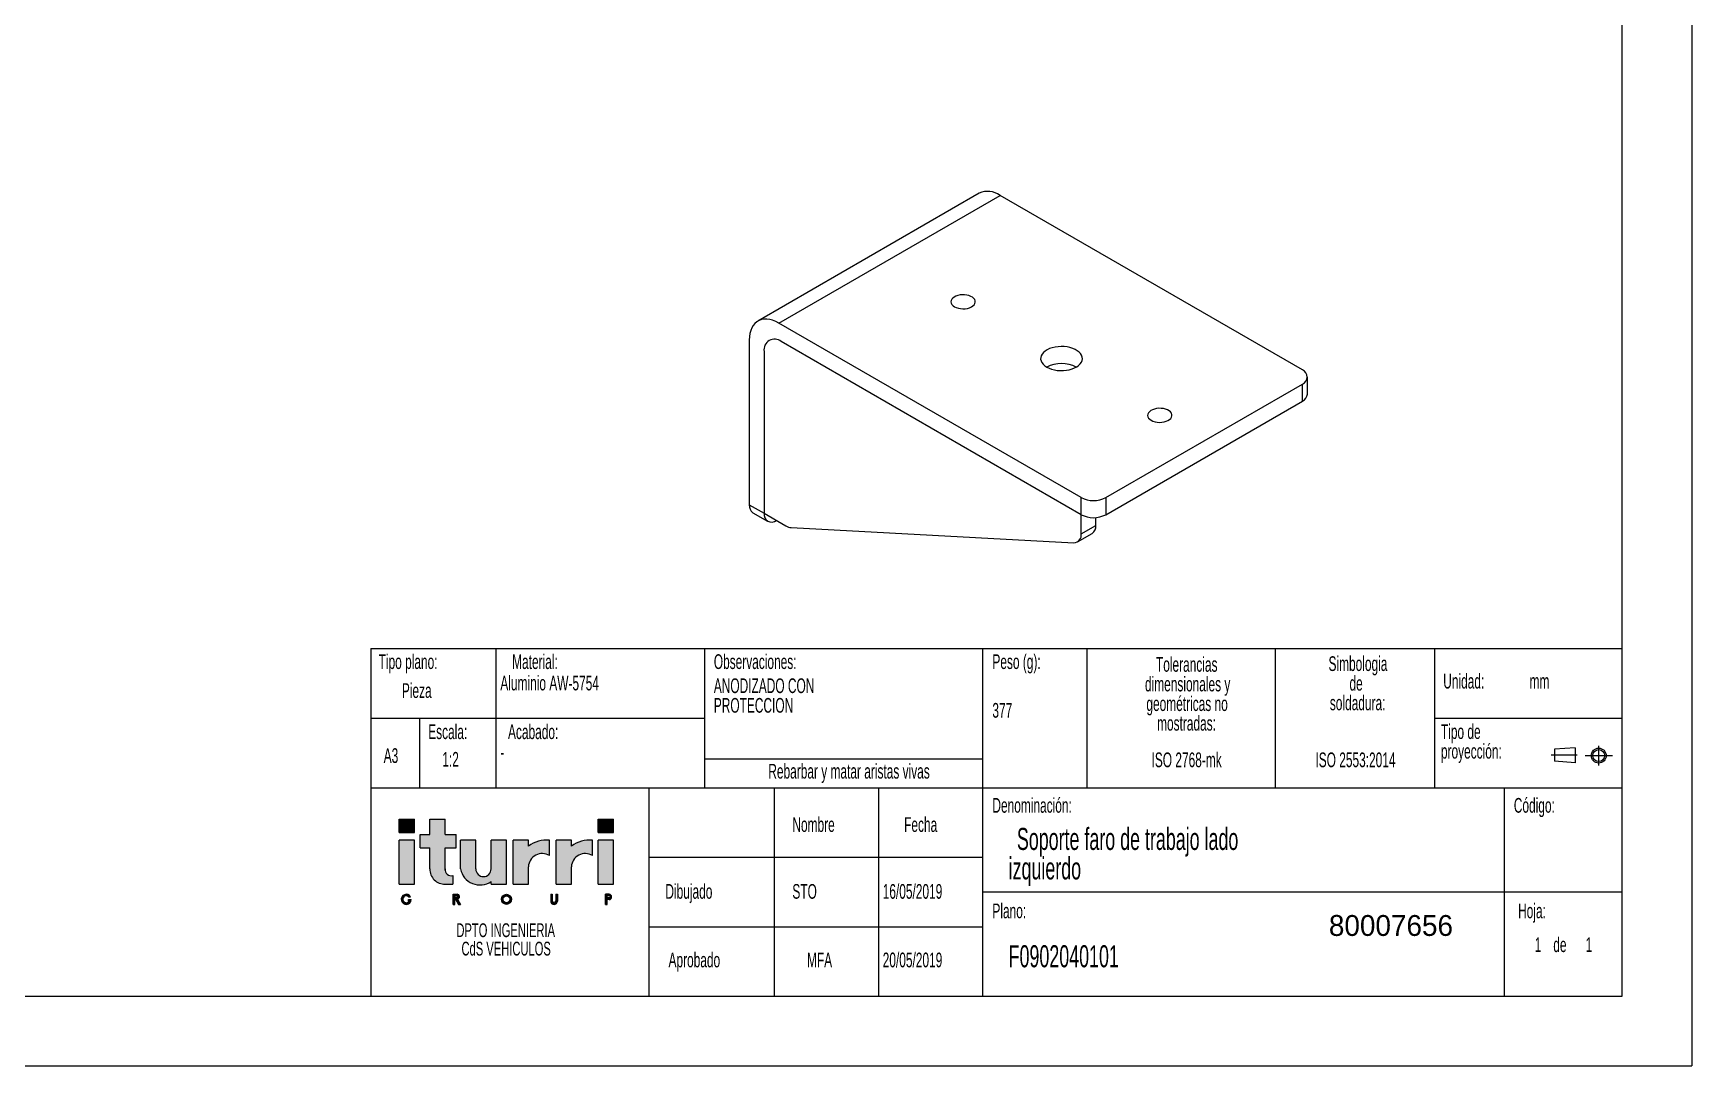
# Model space of a CAD drawing. Extents: x 0 to 5652, y 0 to 1625.
# Drawn here: x 362.9 to 840, y 0 to 297 of the extents above; entities that cross this region are included whole.
import ezdxf

# ---------------------------------------------------------------- set-up
doc = ezdxf.new("R2010")
doc.units = 0
doc.header["$LTSCALE"] = 2
doc.linetypes.add('CENTERX2', pattern=[20.319999999999997, 12.7, -2.54, 2.54, -2.54])
doc.layers.get('0').update_dxf_attribs({"linetype": 'CONTINUOUS'})
doc.layers.add('SLD-0', color=255, linetype='CONTINUOUS')
doc.styles.add('SLDTEXTSTYLE0', font='TXT', dxfattribs={"width": 0.605})

# ---------------------------------------------------------------- blocks, each defined once
blk = doc.blocks.new('BLOQUE3')
at = {"color": 7, "linetype": 'CENTERX2'}
for p, q in [((795.8488141647274, 260.1115655496413), (789.5982678401784, 260.1115655496413)), ((797.7607562216459, 260.0408451931419), (804.3168376271742, 260.0408451931419)), ((801.03879692441, 257.6924235202746), (801.03879692441, 262.3892668660091))]:
    blk.add_line(p, q, dxfattribs=at)
at = {"color": 7, "linetype": 'Continuous'}
for p, q in [((795.3686373058896, 261.8948074606496), (790.4649402297167, 261.538159078448)), ((790.4649402297167, 261.538159078448), (790.4649402297167, 258.6849720208347)), ((795.3686373058896, 258.3283236386331), (790.4649402297167, 258.6849720208347)), ((795.3686373058896, 261.8948074606496), (795.3686373058896, 258.3283236386331))]:
    blk.add_line(p, q, dxfattribs=at)
for radius in [1.783241911008118, 1.426593528806482]:
    blk.add_circle((801.03879692441, 260.0408451931419), radius, dxfattribs=at)
blk = doc.blocks.new('SW_NOTE_0')
at = {"color": 0, "linetype": 'Continuous', "char_height": 2.645833333333333, "attachment_point": 2, "style": 'SLDTEXTSTYLE0'}
for s, insert in [('DPTO INGENIERIA', (15.66829427083333, 3.410658394813325)), ('CdS VEHICULOS', (15.75863047689199, -0.1171193403305751))]:
    blk.add_mtext(s, dxfattribs=dict(at, insert=insert))
blk = doc.blocks.new('BLOQUE1')
at = {"linetype": 'Continuous'}
for points in [[(0, 25.28957398572557), (2.940058974944981, 25.28957398572557), (2.940058974944981, 27.86212558880153), (0, 27.86212558880153)], [(38.19514983016062, 25.28957398572557), (41.13520880509188, 25.28957398572557), (41.13520880509188, 27.86212558880153), (38.19514983016062, 27.86212558880153)], [(0, 23.8195444982568), (0, 15.36687494530173), (2.940058974959081, 15.36687494530173), (2.940058974959081, 23.8195444982568)], [(38.19514983016062, 23.8195444982568), (38.19514983016062, 15.36687494530173), (41.13520880510572, 15.36687494530173), (41.13520880510572, 23.8195444982568)]]:
    blk.add_hatch(color=7, dxfattribs=at).paths.add_polyline_path(points, flags=0)
h = blk.add_hatch(color=7, dxfattribs=at)
edge = h.paths.add_edge_path(flags=0)
edge.add_line((5.88011794987849, 22.34951501078989), (5.88011794987849, 18.30693392024513))
edge.add_arc((8.820176924819659, 18.30693392024275), 2.940058974941188, 179.9999999999535, 270.0000000000304)
edge.add_line((8.820176924821176, 15.36687494530154), (10.29020641226637, 15.36687494530154))
edge.add_line((10.29020641226637, 15.36687494530154), (10.29020641226623, 17.03667294140171))
edge.add_arc((10.0002175125713, 18.18681658504378), 1.186138256257055, 185.8121672813475, 284.1511960427798, ccw=False)
edge.add_arc((10.0002175125713, 18.18681658504378), 1.186138256257055, 174.187832717465, 185.8121672813475, ccw=False)
edge.add_line((8.820176924823508, 18.30693392028055), (8.820176924823508, 22.34951501078989))
edge.add_line((8.820176924823508, 22.34951501078989), (10.90764739020045, 22.34951501078989))
edge.add_line((10.90764739020045, 22.34951501078989), (10.90764739020045, 24.92206661386571))
edge.add_line((10.90764739020045, 24.92206661386571), (8.820176924823508, 24.92206661386571))
edge.add_line((8.820176924823508, 24.92206661386571), (8.820176924823508, 27.86212558880386))
edge.add_line((8.820176924823508, 27.86212558880386), (5.88011794987849, 27.86212558880386))
edge.add_line((5.88011794987849, 27.86212558880386), (5.88011794987849, 24.92206661386571))
edge.add_line((5.88011794987849, 24.92206661386571), (4.042581090557107, 24.92206661386571))
edge.add_line((4.042581090557107, 24.92206661386571), (4.042581090557107, 22.34951501078989))
edge.add_line((4.042581090557107, 22.34951501078989), (5.88011794987849, 22.34951501078989))
h = blk.add_hatch(color=7, dxfattribs=at)
edge = h.paths.add_edge_path(flags=0)
edge.add_line((11.76023589975209, 23.8195444982568), (11.76023589975209, 18.3069339202428))
edge.add_arc((15.48887422936751, 19.03670226651828), 3.799382269830552, 191.0739343382657, 304.490591546001)
edge.add_line((17.64035384965097, 15.90517850390565), (17.64035384965097, 15.36687494529242))
edge.add_line((17.64035384965097, 15.36687494529242), (20.5804128245971, 15.36687494529242))
edge.add_line((20.5804128245971, 15.36687494529242), (20.5804128245971, 23.8195444982568))
edge.add_line((20.5804128245971, 23.8195444982568), (17.64035384965597, 23.8195444982568))
edge.add_line((17.64035384965597, 23.8195444982568), (17.64035384965597, 18.3069339202428))
edge.add_arc((16.17032436218346, 18.3069339202428), 1.470029487472509, 180, 360, ccw=False)
edge.add_line((14.70029487471095, 18.3069339202428), (14.70029487471095, 23.8195444982568))
edge.add_line((14.70029487471095, 23.8195444982568), (11.76023589975209, 23.8195444982568))
h = blk.add_hatch(color=7, dxfattribs=at)
edge = h.paths.add_edge_path(flags=0)
edge.add_arc((27.45599752880882, 18.57364191301073), 2.680297328693548, 59.34960505052129, 176.8199676444252, ccw=False)
edge.add_line((28.82240852664108, 20.87948552332015), (28.82240852664108, 23.81954449825816))
edge.add_arc((28.33155716897795, 17.71985960085562), 6.119402822410082, 85.39923131649584, 125.479007213571)
edge.add_line((24.77982743608694, 22.70306206587936), (24.77982743608694, 23.8195444982568))
edge.add_line((24.77982743608694, 23.8195444982568), (21.83976846115672, 23.8195444982568))
edge.add_line((21.83976846115672, 23.8195444982568), (21.83976846115672, 15.36687494530173))
edge.add_line((21.83976846115672, 15.36687494530173), (24.77982743610167, 15.36687494530173))
edge.add_line((24.77982743610167, 15.36687494530173), (24.77982743610167, 18.72232750444986))
h = blk.add_hatch(color=7, dxfattribs=at)
edge = h.paths.add_edge_path(flags=0)
edge.add_arc((35.69799323085002, 18.57364191301073), 2.680297328693599, 59.34960505051532, 176.8199676444252, ccw=False)
edge.add_line((37.06440422868258, 20.87948552332009), (37.06440422868296, 23.81954449825765))
edge.add_arc((36.5735528710196, 17.71985960085507), 6.11940282241015, 85.39923131649377, 125.4790072135722)
edge.add_line((33.02182313812844, 22.70306206587879), (33.02182313812822, 23.8195444982568))
edge.add_line((33.02182313812822, 23.8195444982568), (30.08176416319815, 23.8195444982568))
edge.add_line((30.08176416319815, 23.8195444982568), (30.08176416319815, 15.36687494530173))
edge.add_line((30.08176416319815, 15.36687494530173), (33.02182313814287, 15.36687494530173))
edge.add_line((33.02182313814287, 15.36687494530173), (33.02182313814287, 18.72232750444986))
h = blk.add_hatch(color=7, dxfattribs=at)
edge = h.paths.add_edge_path(flags=0)
edge.add_line((1.796086083265869, 12.97678162934524), (2.19365498224285, 12.97678162934524))
edge.add_arc((1.365502923927305, 12.48177563289832), 0.9648143698197358, 30.86775549419069, 356.7364169736078)
edge.add_line((2.328752560142644, 12.42684925907259), (1.767139190691269, 12.42684925907259))
edge.add_line((1.767139190691269, 12.42684925907259), (1.767139190691306, 12.11810866079295))
edge.add_line((1.767139190691306, 12.11810866079295), (1.911560729497497, 12.11810866079295))
edge.add_arc((1.365502923927305, 12.48177563289832), 0.6560737714803143, 48.98147859615631, 326.33693188446534, ccw=False)
h = blk.add_hatch(color=7, dxfattribs=at)
edge = h.paths.add_edge_path(flags=0)
edge.add_line((11.73452064607761, 11.51696126307214), (11.17133335612238, 12.51943107923816))
edge.add_arc((11.10261854392032, 12.98046420005802), 0.4661258026636733, 278.4772606009694, 450.0000000000008)
edge.add_line((11.10261854392032, 13.4465900027217), (10.38955076909624, 13.4465900027217))
edge.add_line((10.38955076909624, 13.4465900027217), (10.38955076909624, 11.51696126307237))
edge.add_line((10.38955076909624, 11.51696126307237), (10.69829136744619, 11.51696126307237))
edge.add_line((10.69829136744619, 11.51696126307237), (10.69829136744619, 12.51433839739458))
edge.add_line((10.69829136744619, 12.51433839739458), (10.82006761719952, 12.51433839739458))
edge.add_line((10.82006761719952, 12.51433839739458), (11.38039383974868, 11.51696126307214))
edge.add_line((11.38039383974868, 11.51696126307214), (11.73452064607761, 11.51696126307214))
edge = h.paths.add_edge_path(flags=0)
edge.add_arc((11.10261854392032, 12.98046420005802), 0.1573852043200014, -90.0000000000008, 89.9999999999992, ccw=False)
edge.add_line((11.10261854392032, 12.82307899573802), (10.69829136744619, 12.82307899573802))
edge.add_line((10.69829136744619, 12.82307899573802), (10.69829136744619, 13.13784940437801))
edge.add_line((10.69829136744619, 13.13784940437801), (11.10261854392032, 13.13784940437802))
h = blk.add_hatch(color=7, dxfattribs=at)
edge = h.paths.add_edge_path(flags=0)
edge.add_arc((20.57301755072564, 12.48177563289832), 0.9648143698239112, 0, 360)
edge = h.paths.add_edge_path(flags=0)
edge.add_arc((20.57301755072564, 12.48177563289832), 0.6560737714802478, 0, 360)
h = blk.add_hatch(color=7, dxfattribs=at)
edge = h.paths.add_edge_path(flags=0)
edge.add_line((29.05572058823439, 13.4465900027217), (29.05572058823439, 12.1601708429554))
edge.add_arc((29.69893016811934, 12.1601708429554), 0.6432095798849883, 180, 360.0000000000008)
edge.add_line((30.34213974800437, 12.1601708429554), (30.34213974800437, 13.4465900027217))
edge.add_line((30.34213974800437, 13.4465900027217), (30.03339914966152, 13.4465900027217))
edge.add_line((30.03339914966152, 13.4465900027217), (30.03339914966152, 12.1601708429554))
edge.add_arc((29.69893016811934, 12.1601708429554), 0.334468981542176, 180, 360, ccw=False)
edge.add_line((29.36446118657717, 12.1601708429554), (29.36446118657717, 13.4465900027217))
edge.add_line((29.36446118657717, 13.4465900027217), (29.05572058823439, 13.4465900027217))
h = blk.add_hatch(color=7, dxfattribs=at)
edge = h.paths.add_edge_path(flags=0)
edge.add_line((39.87473494714607, 12.4361598297014), (40.24550244142314, 12.4361598297014))
edge.add_arc((40.24550244142314, 12.94137491621154), 0.5052150865101496, 270.0000000000008, 450.0000000000008)
edge.add_line((40.24550244142314, 13.4465900027217), (39.56599434879611, 13.4465900027217))
edge.add_line((39.56599434879611, 13.4465900027217), (39.56599434879611, 11.51696126307237))
edge.add_line((39.56599434879611, 11.51696126307237), (39.87473494714607, 11.51696126307237))
edge.add_line((39.87473494714607, 11.51696126307237), (39.87473494714607, 12.4361598297014))
edge = h.paths.add_edge_path(flags=0)
edge.add_arc((40.24550244142314, 12.94137491621154), 0.1964744881670921, -90.0000000000008, 89.9999999999992, ccw=False)
edge.add_line((40.24550244142314, 12.74490042804445), (39.87473494714607, 12.74490042804445))
edge.add_line((39.87473494714607, 12.74490042804445), (39.87473494714607, 13.13784940437863))
edge.add_line((39.87473494714607, 13.13784940437863), (40.24550244142314, 13.13784940437863))
at = {"layer": 'SLD-0'}
for p, q in [((0, 27.86212558880152), (2.940058974944981, 27.86212558880152)), ((0, 25.28957398572557), (0, 27.86212558880152)), ((2.940058974944981, 25.28957398572557), (2.940058974944981, 27.86212558880152)), ((5.880117949878471, 24.9220666138657), (5.880117949878471, 27.86212558880386)), ((5.880117949878471, 27.86212558880386), (8.820176924823508, 27.86212558880386)), ((8.820176924823508, 24.9220666138657), (8.820176924823508, 27.86212558880386)), ((38.19514983016064, 27.86212558880152), (41.13520880509186, 27.86212558880152)), ((38.19514983016064, 25.28957398572557), (38.19514983016064, 27.86212558880152)), ((41.13520880509186, 25.28957398572557), (41.13520880509186, 27.86212558880152)), ((0, 25.28957398572557), (2.940058974944981, 25.28957398572557)), ((0, 15.36687494530173), (0, 23.8195444982568)), ((2.940058974959081, 23.8195444982568), (0, 23.8195444982568)), ((2.940058974959081, 15.36687494530173), (2.940058974959081, 23.8195444982568)), ((4.042581090557107, 24.9220666138657), (5.880117949878471, 24.9220666138657)), ((4.042581090557107, 22.34951501078988), (4.042581090557107, 24.9220666138657)), ((4.042581090557107, 22.34951501078988), (5.880117949878471, 22.34951501078988)), ((5.880117949878471, 18.30693392024513), (5.880117949878471, 22.34951501078988)), ((8.820176924823508, 24.9220666138657), (10.90764739020045, 24.9220666138657)), ((8.820176924823508, 22.34951501078988), (10.90764739020045, 22.34951501078988)), ((8.820176924823508, 18.0666992498317), (8.820176924823508, 22.34951501078988)), ((10.90764739020045, 22.34951501078988), (10.90764739020045, 24.9220666138657)), ((11.76023589975211, 18.30693392024279), (11.76023589975211, 23.8195444982568)), ((14.70029487471097, 23.8195444982568), (11.76023589975211, 23.8195444982568)), ((14.70029487471097, 18.30693392024279), (14.70029487471097, 23.8195444982568)), ((20.58041282459711, 23.8195444982568), (17.64035384965596, 23.8195444982568)), ((17.64035384965596, 18.30693392024279), (17.64035384965596, 23.8195444982568)), ((20.58041282459711, 15.36687494529242), (20.58041282459711, 23.8195444982568)), ((21.83976846115671, 15.36687494530173), (21.83976846115671, 23.8195444982568)), ((24.77982743608698, 23.8195444982568), (21.83976846115671, 23.8195444982568)), ((24.77982743608698, 22.70306206587935), (24.77982743608698, 23.8195444982568)), ((28.82240852664108, 20.87948552332014), (28.82240852664108, 23.81954449825815)), ((30.08176416319813, 15.36687494530173), (30.08176416319813, 23.8195444982568)), ((33.02182313812773, 23.8195444982568), (30.08176416319813, 23.8195444982568)), ((33.02182313812773, 22.7030620658788), (33.02182313812773, 23.8195444982568)), ((37.06440422868257, 20.87948552332008), (37.06440422868293, 23.81954449825765)), ((38.19514983016064, 25.28957398572557), (41.13520880509186, 25.28957398572557)), ((38.19514983016064, 15.36687494530173), (38.19514983016064, 23.8195444982568)), ((41.13520880510574, 23.8195444982568), (38.19514983016064, 23.8195444982568)), ((41.13520880510574, 15.36687494530173), (41.13520880510574, 23.8195444982568)), ((17.64035384965097, 15.36687494529242), (17.64035384965097, 15.90517850390565)), ((24.77982743610169, 15.36687494530173), (24.77982743610169, 18.72232750444985)), ((33.02182313814289, 15.36687494530173), (33.02182313814289, 18.72232750444985)), ((1.796086083265869, 12.97678162934524), (2.193654982242832, 12.97678162934524)), ((10.38955076909626, 11.51696126307236), (10.38955076909626, 13.44659000272169)), ((10.38955076909626, 13.44659000272169), (11.10261854392031, 13.44659000272169)), ((10.69829136744621, 12.82307899573802), (10.69829136744621, 13.13784940437801)), ((10.69829136744621, 13.13784940437801), (11.10261854392031, 13.13784940437802)), ((10.69829136744621, 12.82307899573802), (11.10261854392031, 12.82307899573802)), ((29.05572058823436, 13.44659000272169), (29.05572058823436, 12.1601708429554)), ((29.05572058823436, 13.44659000272169), (29.36446118657721, 13.44659000272169)), ((29.36446118657721, 13.44659000272169), (29.36446118657721, 12.1601708429554)), ((30.03339914966152, 13.44659000272169), (30.03339914966152, 12.1601708429554)), ((30.03339914966152, 13.44659000272169), (30.34213974800437, 13.44659000272169)), ((30.34213974800437, 13.44659000272169), (30.34213974800437, 12.1601708429554)), ((40.24550244142316, 13.44659000272169), (39.5659943487961, 13.44659000272169)), ((39.5659943487961, 11.51696126307236), (39.5659943487961, 13.44659000272169)), ((39.5659943487961, 11.51696126307236), (39.5659943487961, 13.44659000272169)), ((39.87473494714605, 12.74490042804445), (39.87473494714605, 13.13784940437863)), ((40.24550244142316, 13.13784940437863), (39.87473494714605, 13.13784940437863)), ((40.24550244142316, 12.74490042804445), (39.87473494714605, 12.74490042804445)), ((1.767139190691272, 12.42684925907258), (2.328752560142644, 12.42684925907259)), ((1.767139190691302, 12.11810866079295), (1.767139190691272, 12.42684925907258)), ((1.767139190691302, 12.11810866079295), (1.91156072949748, 12.11810866079295)), ((10.38955076909626, 11.51696126307236), (10.69829136744621, 11.51696126307236)), ((10.69829136744621, 12.51433839739457), (10.8200676171995, 12.51433839739457)), ((10.69829136744621, 11.51696126307236), (10.69829136744621, 12.51433839739457)), ((10.8200676171995, 12.51433839739457), (11.3803938397487, 11.51696126307214)), ((11.17133335612236, 12.51943107923817), (11.73452064607761, 11.51696126307214)), ((11.3803938397487, 11.51696126307214), (11.73452064607761, 11.51696126307214)), ((39.5659943487961, 11.51696126307236), (39.87473494714605, 11.51696126307236)), ((40.24550244142316, 12.43615982970139), (39.87473494714605, 12.43615982970139)), ((39.87473494714605, 11.51696126307236), (39.87473494714605, 12.43615982970139))]:
    blk.add_line(p, q, dxfattribs=at)
at = {"layer": 'SLD-0', "linetype": 'Continuous'}
for p, q in [((10.29020641226624, 17.03667294140171), (10.29020641226636, 15.36687494530153)), ((0, 15.36687494530173), (2.940058974959081, 15.36687494530173)), ((8.820176924821176, 15.36687494530153), (10.29020641226636, 15.36687494530153)), ((17.64035384965097, 15.36687494529242), (20.58041282459711, 15.36687494529242)), ((21.83976846115671, 15.36687494530173), (24.77982743610169, 15.36687494530173)), ((30.08176416319813, 15.36687494530173), (33.02182313814289, 15.36687494530173)), ((38.19514983016064, 15.36687494530173), (41.13520880510574, 15.36687494530173))]:
    blk.add_line(p, q, dxfattribs=at)
at = {"layer": 'SLD-0'}
for radius in [0.9648143698238734, 0.6560737714802478]:
    blk.add_circle((20.57301755072566, 12.48177563289832), radius, dxfattribs=at)
at = {"layer": 'SLD-0', "linetype": 'Continuous'}
for centre, radius, start, end in [((28.33155716897795, 17.71985960085562), 6.119402822410078, 85.39923131649584, 125.4790072135708), ((36.57355287101885, 17.7198596008551), 6.119402822410168, 85.39923131648699, 125.479007213572), ((27.45599752880884, 18.57364191301073), 2.680297328693557, 59.34960505052258, 176.8199676444261), ((35.69799323085005, 18.57364191301073), 2.680297328693624, 59.34960505051679, 176.8199676444261)]:
    blk.add_arc(centre, radius, start, end, dxfattribs=at)
at = {"layer": 'SLD-0'}
for centre, radius, start, end in [((8.820176924819679, 18.30693392024274), 2.940058974941207, 179.9999999999535, 270.00000000003), ((10.00021751257131, 18.18681658504378), 1.186138256257052, 174.1878327193011, 284.1511960427807), ((15.4888742293675, 19.03670226651828), 3.799382269830542, 191.0739343382659, 304.490591546001), ((16.17032436218346, 18.30693392024279), 1.470029487472491, 180, 0), ((1.365502923927286, 12.48177563289832), 0.9648143698197501, 30.86775549419077, 356.736416973608), ((1.365502923927286, 12.48177563289832), 0.656073771480328, 48.98147859615595, 326.3369318844665), ((11.10261854392031, 12.98046420005802), 0.466125802663674, 278.4772606009695, 90), ((11.10261854392031, 12.98046420005802), 0.1573852043200024, 270.0000000000008, 90), ((40.24550244142316, 12.94137491621154), 0.5052150865101499, 270.0000000000008, 90), ((40.24550244142316, 12.94137491621154), 0.1964744881670928, 270.0000000000008, 90), ((29.69893016811936, 12.1601708429554), 0.6432095798850064, 180, 0), ((29.69893016811936, 12.1601708429554), 0.3344689815421589, 180, 0)]:
    blk.add_arc(centre, radius, start, end, dxfattribs=at)
at = {"color": 7, "linetype": 'Continuous'}
blk.add_blockref('SW_NOTE_0', (4.764245438389825, 4.471586815527541), dxfattribs=at)
blk = doc.blocks.new('SW_NOTE_1')
at = {"layer": 'SLD-0', "color": 0, "char_height": 4.233333333333333, "attachment_point": 2, "style": 'SLDTEXTSTYLE0'}
for s, insert in [('Tolerancias', (14.8166666666667, 5.457053431701317)), ('dimensionales y', (15.08663719991843, -0.1873909445289229)), ('geométricas no', (14.92543903092547, -5.831835320759163)), ('mostradas:', (14.75738008966043, -11.4762796969894))]:
    blk.add_mtext(s, dxfattribs=dict(at, insert=insert))
blk = doc.blocks.new('SW_NOTE_2')
at = {"layer": 'SLD-0', "color": 0, "char_height": 4.233333333333333, "attachment_point": 1, "style": 'SLDTEXTSTYLE0'}
for s, insert in [('Tipo de', (0, 5.457053431701317)), ('proyección:', (0, -0.1873909445289229))]:
    blk.add_mtext(s, dxfattribs=dict(at, insert=insert))
blk = doc.blocks.new('SW_NOTE_3')
at = {"layer": 'SLD-0', "color": 0, "char_height": 4.233333333333333, "attachment_point": 2, "style": 'SLDTEXTSTYLE0'}
for s, insert in [('Simbologia', (14.2213541666667, 5.457053431701317)), ('de', (13.68483741879467, -0.1873909445289229)), ('soldadura:', (14.12825998117528, -5.831835320759163))]:
    blk.add_mtext(s, dxfattribs=dict(at, insert=insert))
blk = doc.blocks.new('SW_NOTE_5')
at = {"layer": 'SLD-0', "color": 0, "char_height": 4.233333333333333, "attachment_point": 1, "style": 'SLDTEXTSTYLE0'}
for s, insert in [('ANODIZADO CON', (0, 5.457053431701317)), ('PROTECCION', (0, -0.1873909445289229))]:
    blk.add_mtext(s, dxfattribs=dict(at, insert=insert))
blk = doc.blocks.new('SW_NOTE_6')
at = {"layer": 'SLD-0', "color": 0, "char_height": 6.349999999999999, "attachment_point": 1, "style": 'SLDTEXTSTYLE0'}
for s, insert in [('Soporte faro de trabajo lado', (2.381250000000001, 8.185580147551983)), ('izquierdo', (0, -0.2810864167933844))]:
    blk.add_mtext(s, dxfattribs=dict(at, insert=insert))
blk = doc.blocks.new('SW_NOTE_7')
at = {"layer": 'SLD-0', "color": 0, "char_height": 4.233333333333333, "attachment_point": 2, "style": 'SLDTEXTSTYLE0'}
for s, insert in [('Tolerancias', (14.8166666666667, 5.457053431701317)), ('dimensionales y', (15.08663719991843, -0.1873909445289229)), ('geométricas no', (14.92543903092547, -5.831835320759163)), ('mostradas:', (14.75738008966043, -11.4762796969894))]:
    blk.add_mtext(s, dxfattribs=dict(at, insert=insert))
blk = doc.blocks.new('SW_NOTE_8')
at = {"layer": 'SLD-0', "color": 0, "char_height": 4.233333333333333, "attachment_point": 1, "style": 'SLDTEXTSTYLE0'}
for s, insert in [('Tipo de', (0, 5.457053431701317)), ('proyección:', (0, -0.1873909445289229))]:
    blk.add_mtext(s, dxfattribs=dict(at, insert=insert))
blk = doc.blocks.new('SW_NOTE_9')
at = {"layer": 'SLD-0', "color": 0, "char_height": 4.233333333333333, "attachment_point": 2, "style": 'SLDTEXTSTYLE0'}
for s, insert in [('Simbologia', (14.2213541666667, 5.457053431701317)), ('de', (13.68483741879467, -0.1873909445289229)), ('soldadura:', (14.12825998117528, -5.831835320759163))]:
    blk.add_mtext(s, dxfattribs=dict(at, insert=insert))
blk = doc.blocks.new('SW_NOTE_11')
at = {"layer": 'SLD-0', "color": 0, "char_height": 4.233333333333333, "attachment_point": 1, "style": 'SLDTEXTSTYLE0'}
for s, insert in [('ANODIZADO CON', (0, 5.457053431701317)), ('PROTECCION', (0, -0.1873909445289229))]:
    blk.add_mtext(s, dxfattribs=dict(at, insert=insert))
blk = doc.blocks.new('SW_NOTE_12')
at = {"layer": 'SLD-0', "color": 0, "char_height": 6.349999999999999, "attachment_point": 1, "style": 'SLDTEXTSTYLE0'}
for s, insert in [('Soporte faro de trabajo lado', (2.381250000000001, 8.185580147551983)), ('izquierdo', (0, -0.2810864167933844))]:
    blk.add_mtext(s, dxfattribs=dict(at, insert=insert))

msp = doc.modelspace()

# ---------------------------------------------------------------- linework, layer by layer
at = {"color": 7, "linetype": 'Continuous'}
for p, q in [((840, 594), (840, 0)), ((820.0000000000001, 20.00000000000002), (820.0000000000001, 574)), ((635.0041116295623, 250.9550908297999), (571.3644987939618, 214.2167243379266)), ((577.3640113064372, 213.6226276485467), (641.0036241420374, 250.36099414042)), ((727.9777619474421, 200.1518931161251), (641.0036241420374, 250.36099414042)), ((664.3381491118417, 163.4135266242518), (577.3640113064372, 213.6226276485467)), ((568.8787298584417, 208.7225850133353), (568.8787298584417, 161.3632170053227)), ((573.1213705824393, 205.4568181899247), (573.1213705824393, 158.913992648565)), ((664.3381491118417, 158.5142779080369), (578.0711182035276, 208.3151748095106)), ((671.4092154485676, 163.413529665609), (727.9777586547194, 196.0698545491005)), ((727.9777586547194, 191.1706058328857), (727.9777586547194, 196.0698545491005)), ((729.4422210412206, 193.2116281577552), (729.4422210412206, 198.11087687397)), ((671.4092154485676, 158.5142809493941), (727.9777586547194, 191.1706058328857)), ((664.3381491118417, 158.5142779080369), (664.3381491118417, 163.4135266242518)), ((671.4092154485676, 163.413529665609), (671.4092154485676, 158.5142809493941)), ((568.8787298584417, 161.3632170053227), (573.1213705824393, 158.913992648565)), ((569.9144675871726, 159.0739934352957), (574.1571083111704, 156.624769078538)), ((573.1213705824393, 158.913992648565), (579.4277811346112, 155.2733793294296)), ((664.3381491118417, 152.9796076928929), (664.3381491118417, 158.5142779080369)), ((668.5807931285622, 155.4288339504988), (668.5807931285622, 157.6978757486093)), ((576.6569063849804, 156.8723100548372), (576.6574806357913, 156.872641562774)), ((580.8887561986703, 154.794854457345), (662.2635863977264, 150.459400226895)), ((663.3024113831109, 150.690383362403), (667.5450553998311, 153.1396096200089)), ((664.3381491118417, 152.9796076928929), (668.5807931285622, 155.4288339504988)), ((460.0000000000001, 120), (819.9999999999999, 120)), ((460.0000000000001, 120), (460.0000000000001, 20.00000000000002)), ((40.00000000000004, 20.00000000000002), (820.0000000000001, 20.00000000000002)), ((15.06123674335147, 1.561251128379126e-14), (840, 0))]:
    msp.add_line(p, q, dxfattribs=at)
at = {"color": 7, "linetype": 'Continuous', "flags": 128}
for points in [[(627.9221472044098, 218.3169754411603), (628.4352455723596, 218.0724092624657), (629.0192454762167, 217.8883174307049), (629.6530445157674, 217.771358997508), (630.31373061049, 217.7257553666943), (630.9774275707032, 217.7531579952336), (631.6201459370702, 217.852576921351), (632.2186601618832, 218.0204157401358), (632.7513331067881, 218.2506130266513), (633.1989168329056, 218.5348461068689), (633.5452322187635, 218.8628412761044), (633.7777642845323, 219.2227448445984), (633.8881047339338, 219.6015489275271), (633.8722680556058, 219.9855628553712), (633.7308311345373, 220.3609073944638), (633.4688990077543, 220.7140150502529), (633.0959415452813, 221.032125808528), (632.6254378361081, 221.3037418183245), (632.0743941336084, 221.5190455785407), (631.4627248237039, 221.6702572974116), (630.8125385626165, 221.7519070939796), (630.147334852569, 221.7610494137786), (629.491155836459, 221.6973512281931), (628.8677170191078, 221.563113323959), (628.2995511594007, 221.363189707197), (627.8071916750963, 221.10480512198), (627.4084377071568, 220.7972980556473), (627.1176982094165, 220.4517846688329), (626.945480918045, 220.0807512535976), (626.8980130299095, 219.697607153918), (626.9770093949091, 219.3162011898888), (627.1796092957011, 218.9503167924246), (627.4985002540685, 218.6131808240687), (627.9221472044098, 218.3169754411603)], [(577.3640113064372, 213.6226276485467), (576.4770578798502, 214.0809723664916), (575.5998219360231, 214.4269504785281), (574.7419149320499, 214.6567594313788), (573.9127362736926, 214.7678810736921), (573.1213705824393, 214.759098376586), (572.3764879260099, 214.6305165271318), (571.6862496464915, 214.3835321207705), (571.0582183043778, 214.0208608147001), (570.4992743726881, 213.5464698289774), (570.0155419860746, 212.9655599736148), (569.6123209461012, 212.2844953944405), (569.2940290985998, 211.5107394986935), (569.0641536219558, 210.6527614016343), (568.92521311964, 209.7199726382171), (568.8787298584417, 208.7225850133353)], [(654.4386551867545, 200.9683028824462), (655.1015961378725, 200.6377940314696), (655.8408413240415, 200.3665292984319), (656.6406172872063, 200.1602933447628), (657.4838940663903, 200.0234763696074), (658.3526881281696, 199.9589995965739), (659.2284838351577, 199.9682361984467), (660.0926206701766, 200.0509854456492), (660.9266725578929, 200.2054909543878), (661.7128719674809, 200.428454372759), (662.4344602583018, 200.7151220594301), (663.076053830649, 201.0593869691062), (663.6239786663589, 201.4539148688549), (664.0665653567498, 201.8902903232523), (664.3943703735774, 202.3592174239599), (664.600407876701, 202.8507022711576), (664.6802945938754, 203.3542643478702), (664.6323209435577, 203.8591783078665), (664.4575089868248, 204.3546777465927), (664.1595913539475, 204.8302045924646), (663.7449137798048, 205.2756204811942), (663.222308663338, 205.6814378989382), (662.602923845978, 206.0390011430524), (661.8999565596647, 206.3406916137046), (661.1283847406879, 206.5800829230918), (660.3046588308569, 206.7520671117655), (659.4463408951106, 206.8529808649558), (658.5717094948125, 206.880675463788), (657.6994146104288, 206.8345608849617), (656.8480509046867, 206.7156149248224), (656.0357573275143, 206.5263771166479), (655.2798456969373, 206.2708803001098), (654.5964345483331, 205.9545669839508), (654.0000803495063, 205.5841859398389), (653.503503546173, 205.1676218863632), (653.1172777289532, 204.713758627959), (652.849642606731, 204.2322676805816), (652.7062959065894, 203.7334151455219), (652.6903011775794, 203.2278260042231), (652.8019903261333, 202.726281868025), (653.0389846894881, 202.2394715868722), (653.3962398167126, 201.7777677095587), (653.8661297624045, 201.3510135887221), (654.4386551867545, 200.9683028824462)], [(684.4906910691061, 185.660650177499), (685.0037894370557, 185.4160839988044), (685.5877893409129, 185.2319921670436), (686.2215857462857, 185.1150352545253), (686.8822744751864, 185.069430103033), (687.5459714353996, 185.0968327315723), (688.1886924359444, 185.1962501370111), (688.7872066607574, 185.3640889557959), (689.3198717031283, 185.5942908043472), (689.7674633317798, 185.878519322529), (690.1137734492818, 186.2065175331217), (690.3463028808725, 186.5664226222943), (690.456645964452, 186.9452251845444), (690.440809286124, 187.3292391123885), (690.2993723650555, 187.7045836514811), (690.0374402382726, 188.0576913072702), (689.6644854099776, 188.3758005448667), (689.1939790666263, 188.6474180753418), (688.6429379983047, 188.8627203148794), (688.0312660542221, 189.0139335544289), (687.3810797931347, 189.0955833509969), (686.7158760830872, 189.1047256707959), (686.0596997011553, 189.0410259645318), (685.436258249626, 188.9067895809763), (684.868092389919, 188.7068659642144), (684.3757355397927, 188.4484798583186), (683.976981571853, 188.140972791986), (683.6862394399348, 187.7954609258502), (683.5140247827412, 187.4244259899363), (683.4665568946058, 187.0412818902567), (683.5455506254273, 186.6598774469062), (683.7481531603972, 186.2939915287633), (684.0670441187649, 185.9568555604074), (684.4906910691061, 185.660650177499)]]:
    msp.add_lwpolyline(points, dxfattribs=at)
at = {"color": 7, "linetype": 'Continuous'}
for centre, radius, start, end in [((637.4960908905615, 245.5302333406783), 5.969844170037458, 54.01723665853852, 114.6723035526128), ((576.1527531075468, 205.9223037025524), 3.066913232550473, 51.28084420835481, 188.7298943437224), ((576.1527789091234, 205.9222590225807), 3.066931954216332, 51.28174239933089, 188.7289961527453), ((658.6812911579262, 192.8219448181747), 9.184267437181669, 62.49204345731724, 117.5079360029762), ((727.1814812633379, 198.1108744749208), 2.190849155378092, 291.3125965455895, 68.68731102063816), ((726.9429195480449, 193.4590149291213), 2.511515114116846, 294.3329092573323, 354.347141590623), ((667.8736793614244, 170.1996068820241), 7.651853331751734, 242.4806028943398, 297.5194463929747), ((571.3786355765144, 161.1153592010029), 2.512162831190429, 174.3378082401421, 234.3500472485397), ((575.2875611942941, 158.5830909937115), 2.191318706184115, 171.314786117644, 308.6745175788166), ((667.8736793614198, 165.3003686766252), 7.651862653315215, 242.4806392590541, 297.5194100282606), ((581.1665683558531, 158.1125372409448), 3.329294016345388, 238.5154217131789, 265.2134012674289), ((662.2325361341932, 152.5989239982402), 2.139749071040011, 270.8314580060585, 10.24807232868562), ((666.1027249190932, 155.171095295428), 2.49143558317263, 305.3742952686438, 5.937863538979381)]:
    msp.add_arc(centre, radius, start, end, dxfattribs=at)
at = {"layer": 'SLD-0'}
for p, q in [((496.0000000000001, 120), (496.0000000000001, 80.00000000000001)), ((556.0000000000001, 120), (556.0000000000001, 80.00000000000001)), ((636.0000000000002, 120), (636.0000000000002, 80.00000000000001)), ((666.0000000000002, 120), (666.0000000000002, 80.00000000000001)), ((720.1634208981935, 120), (720.1634208981935, 80.00000000000001)), ((766.0000000000002, 120), (766.0000000000002, 80.00000000000001)), ((460.0000000000001, 100), (496.0000000000001, 100)), ((473.9999999999999, 100), (473.9999999999999, 80.00000000000001)), ((496.0000000000001, 100), (556, 100)), ((766.0000000000002, 100), (819.9999999999999, 100)), ((556.0000000000001, 88.31585651171662), (636.0000000000002, 88.31585651171662)), ((460.0000000000001, 80.00000000000001), (819.9999999999999, 80.00000000000001)), ((540, 80.00000000000001), (540, 20.00000000000002)), ((576.0000000000001, 80.00000000000001), (576.0000000000001, 20.00000000000002)), ((606.0000000000001, 80.00000000000001), (606.0000000000001, 20.00000000000002)), ((636.0000000000002, 80.00000000000001), (636.0000000000002, 20.00000000000002)), ((786.0000000000001, 80.00000000000001), (786.0000000000001, 20.00000000000002)), ((540, 60.00000000000003), (636.0000000000001, 60.00000000000003)), ((636.0000000000002, 50.00000000000001), (786.0000000000001, 50.00000000000001)), ((786.0000000000001, 50.00000000000001), (820.0000000000001, 50.00000000000001)), ((540, 40.00000000000002), (636.0000000000001, 40.00000000000002))]:
    msp.add_line(p, q, dxfattribs=at)

# ---------------------------------------------------------------- block references
at = {"color": 7, "linetype": 'Continuous'}
for name, p, xscale, yscale, zscale in [('BLOQUE3', (-148.021511115469, -222.8151043796166), 1.2, 1.2, 1.2), ('BLOQUE3', (-148.021511115469, -222.8151043796166), 1.2, 1.2, 1.2), ('BLOQUE1', (468.1638445037971, 29.16242547999031), 1.5, 1.5, 1.5), ('BLOQUE1', (468.1638445037971, 29.16242547999031), 1.5, 1.5, 1.5)]:
    msp.add_blockref(name, p, dxfattribs=dict(at, xscale=xscale, yscale=yscale, zscale=zscale))
at = {"layer": 'SLD-0'}
for name, p in [('SW_NOTE_1', (679.8908427878163, 112.1119528060474)), ('SW_NOTE_7', (679.8908427878163, 112.1119528060474)), ('SW_NOTE_3', (729.7462431049447, 112.3310853766173)), ('SW_NOTE_9', (729.7462431049447, 112.3310853766173)), ('SW_NOTE_5', (558.6772302260144, 105.9791780472819)), ('SW_NOTE_11', (558.6772302260144, 105.9791780472819)), ('SW_NOTE_2', (767.8279908915574, 92.78189084103597)), ('SW_NOTE_8', (767.8279908915574, 92.78189084103597)), ('SW_NOTE_6', (643.4779395133909, 60.24908456072939)), ('SW_NOTE_12', (643.4779395133909, 60.24908456072939))]:
    msp.add_blockref(name, p, dxfattribs=at)

# ---------------------------------------------------------------- texts
at = {"insert": (735.6043815432495, 43.36306443831654), "char_height": 6, "attachment_point": 1}
msp.add_mtext_dynamic_manual_height_columns('80007656', width=26.23949540621607, gutter_width=28.22222222222222, heights=[0], dxfattribs=at)
at = {"layer": 'SLD-0', "style": 'SLDTEXTSTYLE0'}
for s, insert, char_height, attachment_point in [('Tipo plano:', (462.2585816411975, 118.361729286205), 4.233333333333333, 1), ('Tipo plano:', (462.2585816411975, 118.361729286205), 4.233333333333333, 1), ('Material:', (500.6593381880391, 118.3617292862049), 4.233333333333333, 1), ('Material:', (500.6593381880391, 118.3617292862049), 4.233333333333333, 1), ('Observaciones:', (558.6772302260144, 118.3617292862049), 4.233333333333333, 1), ('Observaciones:', (558.6772302260144, 118.3617292862049), 4.233333333333333, 1), ('Peso (g):', (638.8061188659777, 118.361729286205), 4.233333333333333, 1), ('Peso (g):', (638.8061188659777, 118.361729286205), 4.233333333333333, 1), ('Pieza', (468.9451894825998, 110.0383913061758), 4.233333333333333, 1), ('Pieza', (468.9451894825998, 110.0383913061758), 4.233333333333333, 1), ('Aluminio AW-5754', (497.2696570676798, 112.2115175836056), 4.233333333333333, 1), ('Aluminio AW-5754', (497.2696570676798, 112.2115175836056), 4.233333333333333, 1), ('Unidad:', (768.4922983812984, 112.7412562998038), 4.233333333333333, 1), ('Unidad:', (768.4922983812984, 112.7412562998038), 4.233333333333333, 1), ('mm', (793.3243556735351, 112.7412562998038), 4.233333333333333, 1), ('mm', (793.3243556735351, 112.7412562998038), 4.233333333333333, 1), ('377', (638.8061188659777, 104.3626176060663), 4.233333333333333, 1), ('377', (638.8061188659777, 104.3626176060663), 4.233333333333333, 1), ('Escala:', (476.5262099355234, 98.2029369408652), 4.233333333333333, 1), ('Escala:', (476.5262099355234, 98.2029369408652), 4.233333333333333, 1), ('Acabado:', (499.4765538616646, 98.20293694086524), 4.233333333333333, 1), ('Acabado:', (499.4765538616646, 98.20293694086524), 4.233333333333333, 1), ('A3', (463.7186978491857, 91.34873547193646), 4.233333333333333, 1), ('A3', (463.7186978491857, 91.34873547193646), 4.233333333333333, 1), ('1:2', (480.580464403197, 90.26948966077127), 4.233333333333333, 1), ('1:2', (480.580464403197, 90.26948966077127), 4.233333333333333, 1), ('-', (497.2696570676797, 92.35145009918656), 4.233333333333333, 1), ('-', (497.2696570676797, 92.35145009918656), 4.233333333333333, 1), ('Rebarbar y matar aristas vivas', (597.5709802260142, 86.84745939035045), 4.233333333333333, 2), ('Rebarbar y matar aristas vivas', (597.5709802260142, 86.84745939035045), 4.233333333333333, 2), ('ISO 2768-mk', (694.6732111090364, 90.12003471892172), 4.233333333333333, 2), ('ISO 2768-mk', (694.6732111090364, 90.12003471892172), 4.233333333333333, 2), ('ISO 2553:2014', (743.2507741929193, 90.12003471892172), 4.233333333333333, 2), ('ISO 2553:2014', (743.2507741929193, 90.12003471892172), 4.233333333333333, 2), ('Denominación:', (638.8061188659775, 77.02862251251183), 4.233333333333333, 1), ('Denominación:', (638.8061188659775, 77.02862251251183), 4.233333333333333, 1), ('Código:', (788.7958787343223, 77.02862251251183), 4.233333333333333, 1), ('Código:', (788.7958787343223, 77.02862251251183), 4.233333333333333, 1), ('Nombre', (581.2754917445228, 71.50966758979571), 4.233333333333333, 1), ('Nombre', (581.2754917445228, 71.50966758979571), 4.233333333333333, 1), ('Fecha', (613.4166618924103, 71.50966758979573), 4.233333333333333, 1), ('Fecha', (613.4166618924103, 71.50966758979573), 4.233333333333333, 1), ('Dibujado', (544.7463722088925, 52.28061742761943), 4.233333333333333, 1), ('Dibujado', (544.7463722088925, 52.28061742761943), 4.233333333333333, 1), ('16/05/2019', (607.2573070070931, 52.28061754403474), 4.233333333333333, 1), ('STO', (581.2754917445228, 52.2806175440347), 4.233333333333333, 1), ('Plano:', (638.8061188659775, 46.67653498997527), 4.233333333333333, 1), ('Plano:', (638.8061188659775, 46.67653498997527), 4.233333333333333, 1), ('Hoja:', (790.0278354865758, 46.67653498997527), 4.233333333333333, 1), ('Hoja:', (790.0278354865758, 46.67653498997527), 4.233333333333333, 1), ('F0902040101', (643.4779395133909, 34.69352178803537), 6.349999999999999, 1), ('F0902040101', (643.4779395133909, 34.69352178803537), 6.349999999999999, 1), ('1', (794.8254275261103, 36.94980750194883), 4.233333333333333, 1), ('1', (794.8254275261103, 36.94980750194883), 4.233333333333333, 1), ('1', (794.8254275261103, 36.94980750194883), 4.233333333333333, 1), ('1', (794.8254275261103, 36.94980750194883), 4.233333333333333, 1), ('de', (800.155004965971, 36.94980738553351), 4.233333333333333, 1), ('de', (800.155004965971, 36.94980738553351), 4.233333333333333, 1), ('de', (800.155004965971, 36.94980738553351), 4.233333333333333, 1), ('de', (800.155004965971, 36.94980738553351), 4.233333333333333, 1), ('1', (809.4615990496908, 36.94980750194883), 4.233333333333333, 1), ('1', (809.4615990496908, 36.94980750194883), 4.233333333333333, 1), ('1', (809.4615990496908, 36.94980750194883), 4.233333333333333, 1), ('1', (809.4615990496908, 36.94980750194883), 4.233333333333333, 1), ('Aprobado', (545.6490836691305, 32.56471733372532), 4.233333333333333, 1), ('Aprobado', (545.6490836691305, 32.56471733372532), 4.233333333333333, 1), ('MFA', (585.4701169321881, 32.56471745014066), 4.233333333333333, 1), ('20/05/2019', (607.257307007093, 32.56471745014063), 4.233333333333333, 1)]:
    msp.add_mtext(s, dxfattribs=dict(at, insert=insert, char_height=char_height, attachment_point=attachment_point))

doc.saveas('drawing.dxf')
